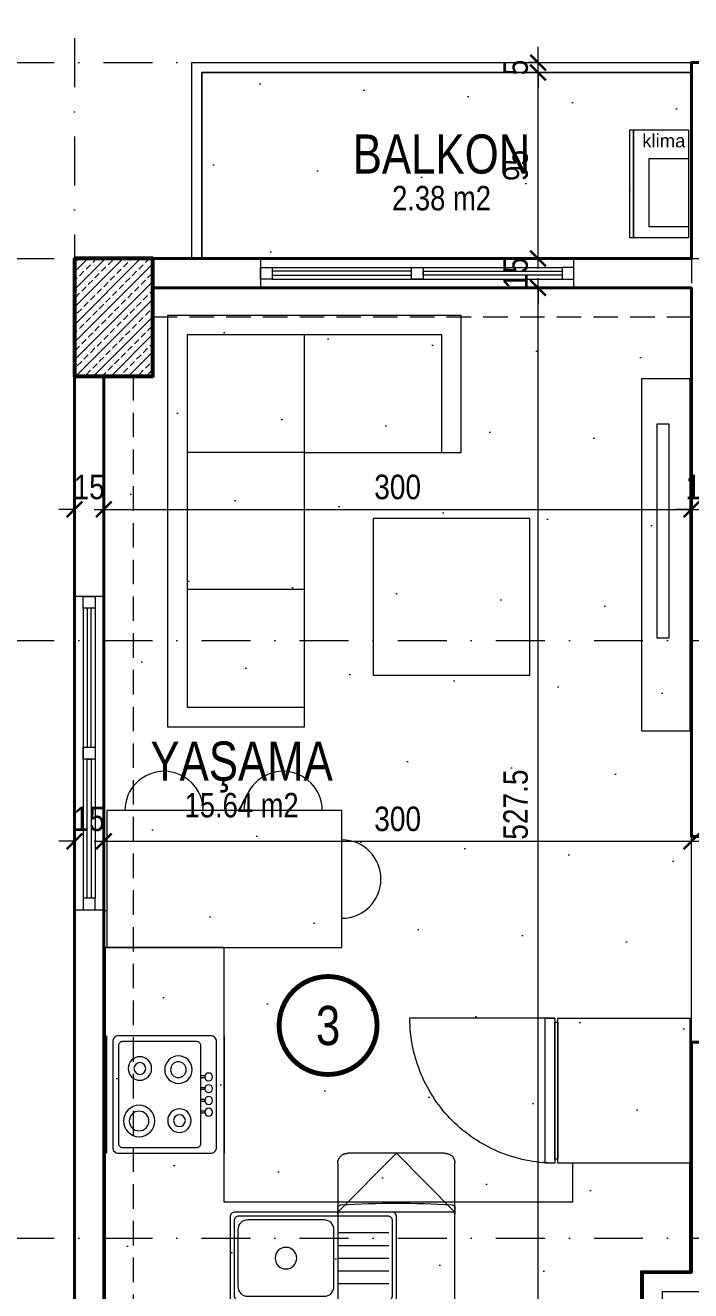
# Model space of a CAD drawing. Header units: centimetres. Extents: x 6300 to 11550, y 0 to 5300.
# Drawn here: x 7005 to 7345, y 2200 to 2845 of the extents above; entities that cross this region are included whole.
import ezdxf
from ezdxf.enums import TextEntityAlignment as Align
from ezdxf.xclip import XClip

# ---------------------------------------------------------------- set-up
doc = ezdxf.new("R2010")
doc.units = ezdxf.units.CM
doc.header["$LTSCALE"] = 100
doc.header["$XCLIPFRAME"] = 0
for name, pattern in [('D BLOK_AKS_NK$0$DASHDOT2', [0.5, 0.25, -0.125, 0, -0.125]), ('D BLOK_STA_NK$0$HIDDEN2', [0.1875, 0.125, -0.0625]), ('xref_1+1_B_PLAN$0$( Hidden )', [0.375, 0.25, -0.125]), ('xref_1+1_B_PLAN$0$ACAD_ISO03W100', [30, 12, -18])]:
    doc.linetypes.add(name, pattern=pattern)
for name, color, linetype, lineweight in [('D BLOK_AKS_NK$0$MYD - AKS', 8, 'D BLOK_AKS_NK$0$DASHDOT2', 15), ('D BLOK_STA_NK$0$MYD - B-H', 37, 'Continuous', 20), ('D BLOK_STA_NK$0$MYD - BA', 6, 'Continuous', 53), ('D BLOK_STA_NK$0$MYD - IZ-1', 8, 'D BLOK_STA_NK$0$HIDDEN2', 20), ('D BLOK_STA_NK$0$MYD - WIPEOUT', 241, 'Continuous', 0), ('D BLOK_ZK$0$MYD - BAGIMSIZ BOLUM', 10, 'Continuous', 18), ('D BLOK_ZK$0$MYD - DIM-IC', 10, 'Continuous', 20), ('xref_1+1_B_PLAN$0$MYD - CAM', 3, 'Continuous', 5), ('xref_1+1_B_PLAN$0$MYD - CAM-PER', 8, 'Continuous', 15), ('xref_1+1_B_PLAN$0$MYD - DUVAR', 4, 'Continuous', 40), ('xref_1+1_B_PLAN$0$MYD - GOR-ARKA', 8, 'Continuous', 9), ('xref_1+1_B_PLAN$0$MYD - GOR-INCE', 5, 'Continuous', 15), ('xref_1+1_B_PLAN$0$SAA_TEFRİS', 254, 'Continuous', 5), ('xref_1+1_B_TEXT$0$MYD - TEXT', 7, 'Continuous', 20), ('xref_1+1_B_TEXT$0$MYD - TEXT-M2', 1, 'Continuous', 20)]:
    doc.layers.add(name, color=color, linetype=linetype, lineweight=lineweight)
for name, color, linetype, lineweight, plot in [('xref_1+1_B_PLAN$0$MYD - ALAN-BRUT', 190, 'Continuous', 9, False), ('xref_1+1_B_TEXT$0$MYD - ALAN-BRUT', 190, 'Continuous', 9, False), ('xref_1+1_B_TEXT$0$MYD - ALAN-NET', 30, 'Continuous', 9, False)]:
    doc.layers.add(name, color=color, linetype=linetype, lineweight=lineweight, plot=plot)
doc.styles.add('D BLOK_ZK$0$MYD_1.25mm', font='ARIALN.TTF', dxfattribs={"height": 12.5})
doc.styles.add('D BLOK_ZK$0$MYD_4.00mm_B', font='arial.ttf', dxfattribs={"width": 0.8, "height": 40})
doc.styles.add('xref_1+1_B_PLAN$0$Standard', font='arial.ttf')
doc.styles.add('xref_1+1_B_TEXT$0$0ZG_2.50mm_B', font='arial.ttf', dxfattribs={"width": 0.8, "height": 25})
doc.styles.add('xref_1+1_B_TEXT$0$0ZG_4.00mm_B', font='arial.ttf', dxfattribs={"width": 0.8, "height": 40})
doc.styles.add('xref_1+1_B_TEXT$0$Standard', font='arial.ttf')
doc.dimstyles.new('D BLOK_ZK$0$MYD_DIM050', dxfattribs={"dimscale": 0, "dimtxt": 12.5, "dimasz": 8, "dimexe": 5, "dimexo": 0, "dimgap": 5, "dimtad": 1, "dimdec": 1, "dimrnd": 0.5, "dimzin": 12, "dimdsep": 46, "dimtxsty": 'D BLOK_ZK$0$MYD_1.25mm', "dimblk": 'D BLOK_ZK$0$_ARCHTICK', "dimcen": 0.09, "dimdle": 5, "dimclrd": 256, "dimclre": 256, "dimclrt": 256, "dimadec": 0, "dimazin": 0, "dimtfac": 1, "dimtdec": 1, "dimtix": 1, "dimtofl": 0, "dimtmove": 2, "dimatfit": 1, "dimldrblk": 'D BLOK_ZK$0$_ARCHTICK', "dimfxl": 30, "dimfxlon": 1, "dimtolj": 1, "dimtzin": 0, "dimlwd": -1, "dimlwe": -1, "dimarcsym": 0})

# ---------------------------------------------------------------- blocks, each defined once
blk = doc.blocks.new('xref_1+1_B_TEXT$0$TAG_MAHAL_01')
at = {"style": 'xref_1+1_B_TEXT$0$Standard', "width": 0.65, "flags": 1}
blk.add_attdef('M2', text='', height=20, dxfattribs=at).set_placement((0, 0), align=Align.MIDDLE_RIGHT)
at = {"layer": 'xref_1+1_B_TEXT$0$MYD - TEXT', "style": 'xref_1+1_B_TEXT$0$0ZG_4.00mm_B', "width": 0.8}
blk.add_attdef('MAHAL_ADI', text='', height=40, dxfattribs=at).set_placement((0, -32.5), align=Align.MIDDLE_CENTER)
at = {"layer": 'xref_1+1_B_TEXT$0$MYD - TEXT-M2', "style": 'xref_1+1_B_TEXT$0$0ZG_2.50mm_B', "width": 0.8}
blk.add_attdef('MAHAL_M2', text='', height=25, dxfattribs=at).set_placement((0, -77.5), align=Align.MIDDLE_CENTER)
blk = doc.blocks.new('xref_1+1_B_TEXT')
at = {"layer": 'xref_1+1_B_TEXT$0$MYD - ALAN-NET'}
h = blk.add_hatch(dxfattribs=at)
h.set_pattern_fill('DOTS', color=1, scale=30, angle=60)
h.paths.add_polyline_path([(752.28, 1530.61), (502.28, 1530.61), (502.28, 1625.61), (752.28, 1625.61)])
h.paths.add_polyline_path([(1117.28, 1615.61), (782.28, 1615.61), (782.28, 1500.61), (762.28, 1500.61), (762.28, 1320.61), (837.28, 1320.61), (837.28, 1245.61), (947.28, 1245.61), (947.28, 1305.61), (1117.28, 1305.61)])
h.paths.add_polyline_path([(752.28, 1515.61), (477.28, 1515.61), (477.28, 1470.61), (452.28, 1470.61), (452.28, 990.61), (477.28, 990.61), (477.28, 988.11), (727.28, 988.11), (727.28, 1013.11), (752.28, 1013.11)])
h.paths.add_polyline_path([(947.28, 1045.61), (782.28, 1045.61), (782.28, 1060.61), (762.28, 1060.61), (762.28, 1130.61), (752.28, 1130.61), (752.28, 1235.61), (947.28, 1235.61)])
h.paths.add_polyline_path([(1057.28, 1125.61), (1057.28, 1045.61), (957.28, 1045.61), (957.28, 1295.61), (1117.28, 1295.61), (1117.28, 1125.61)])
h.paths.add_polyline_path([(762.28, 1310.61), (827.28, 1310.61), (827.28, 1241.36), (762.28, 1241.36)])
at = {"layer": 'xref_1+1_B_TEXT$0$MYD - ALAN-BRUT'}
blk.add_lwpolyline([(497.28, 1630.61), (1132.28, 1630.61), (1132.28, 1115.61), (1067.28, 1115.61), (1067.28, 1030.61), (782.28, 1030.61), (782.28, 1003.11), (737.28, 1003.11), (737.28, 960.61), (437.28, 960.61), (437.28, 1530.61), (497.28, 1530.61)], close=True, dxfattribs=at)
at = {"layer": 'xref_1+1_B_TEXT$0$MYD - ALAN-NET'}
for points in [[(752.28, 1530.61), (502.28, 1530.61), (502.28, 1625.61), (752.28, 1625.61)], [(752.28, 1515.61), (477.28, 1515.61), (477.28, 1470.61), (452.28, 1470.61), (452.28, 990.61), (477.28, 990.61), (477.28, 988.11), (727.28, 988.11), (727.28, 1013.11), (752.28, 1013.11)]]:
    blk.add_lwpolyline(points, close=True, dxfattribs=at)
ref = blk.add_blockref('xref_1+1_B_TEXT$0$TAG_MAHAL_01', (624.69, 1600.21), dxfattribs=dict(xscale=0.5, yscale=0.5, zscale=0.5))
ref.add_attrib('MAHAL_ADI', 'BALKON', dxfattribs={"layer": 'xref_1+1_B_TEXT$0$MYD - TEXT', "height": 20, "style": 'xref_1+1_B_TEXT$0$0ZG_4.00mm_B', "width": 0.8}).set_placement((624.69, 1583.96), align=Align.MIDDLE_CENTER)
ref.add_attrib('MAHAL_M2', '2.38 m2', dxfattribs={"layer": 'xref_1+1_B_TEXT$0$MYD - TEXT-M2', "height": 12.5, "style": 'xref_1+1_B_TEXT$0$0ZG_2.50mm_B', "width": 0.8}).set_placement((624.69, 1561.46), align=Align.MIDDLE_CENTER)
ref = blk.add_blockref('xref_1+1_B_TEXT$0$TAG_MAHAL_01', (522.62, 1290.33), dxfattribs=dict(xscale=0.5, yscale=0.5, zscale=0.5))
ref.add_attrib('MAHAL_ADI', 'YAŞAMA', dxfattribs={"layer": 'xref_1+1_B_TEXT$0$MYD - TEXT', "height": 20, "style": 'xref_1+1_B_TEXT$0$0ZG_4.00mm_B', "width": 0.8}).set_placement((522.62, 1274.08), align=Align.MIDDLE_CENTER)
ref.add_attrib('MAHAL_M2', '15.64 m2', dxfattribs={"layer": 'xref_1+1_B_TEXT$0$MYD - TEXT-M2', "height": 12.5, "style": 'xref_1+1_B_TEXT$0$0ZG_2.50mm_B', "width": 0.8}).set_placement((522.62, 1251.58), align=Align.MIDDLE_CENTER)
blk = doc.blocks.new('xref_1+1_B_PLAN$0$Pencere - 160x20')
at = {"layer": 'xref_1+1_B_PLAN$0$MYD - CAM'}
for points in [[(6, -10.5), (6, -4.5), (0, -4.5), (0, -10.5), (6, -10.5)], [(83, -10.5), (83, -4.5), (77, -4.5), (77, -10.5), (83, -10.5)], [(154, -10.5), (154, -4.5), (160, -4.5), (160, -10.5), (154, -10.5)]]:
    blk.add_lwpolyline(points, dxfattribs=at)
for points in [[(6, -8.5), (6, -6.5), (77, -6.5), (77, -8.5)], [(154, -8.5), (154, -6.5), (83, -6.5), (83, -8.5)]]:
    blk.add_lwpolyline(points, close=True, dxfattribs=at)
at = {"layer": 'xref_1+1_B_PLAN$0$MYD - CAM-PER'}
blk.add_lwpolyline([(0, 0), (160, 0), (160, -15), (0, -15)], close=True, dxfattribs=at)
for points in [[(6, -4.5), (154, -4.5)], [(6, -10.5), (154, -10.5)]]:
    blk.add_lwpolyline(points, dxfattribs=at)
blk = doc.blocks.new('*U386')
for points in [[(39.5, 0), (-40.5, 0, -0.414214), (-43, 2.5), (-43, 44.5, -0.414214), (-40.5, 47), (39.5, 47, -0.414214), (42, 44.5), (42, 2.5, -0.414214)], [(37.5, 2), (-38.5, 2, -0.414214), (-41, 4.5), (-41, 42.5, -0.414214), (-38.5, 45), (37.5, 45, -0.414214), (40, 42.5), (40, 4.5, -0.414214)], [(5, 4), (-34, 4, -0.414214), (-39, 9), (-39, 38, -0.414214), (-34, 43), (5, 43, -0.414214), (10, 38), (10, 9, -0.414214)]]:
    blk.add_lwpolyline(points, format="xyb", close=True)
for points in [[(12.5, 36.5), (38, 36.5)], [(12.5, 30), (38, 30)], [(12.5, 23.5), (38, 23.5)], [(12.5, 17), (38, 17)], [(12.5, 10.5), (38, 10.5)]]:
    blk.add_lwpolyline(points)
blk.add_circle((-14.5, 23.5), 5.5)
blk = doc.blocks.new('xref_1+1_B_PLAN$0$OCAK 60X60')
for points in [[(60, 0), (0, 0)], [(20.5, -9.94), (20.5, -12)], [(21.5, -9.94), (21.5, -12)], [(26.5, -9.94), (26.5, -12)], [(27.5, -9.94), (27.5, -12)], [(32.5, -9.94), (32.5, -12)], [(33.5, -9.94), (33.5, -12)], [(38.5, -9.94), (38.5, -12)], [(39.5, -9.94), (39.5, -12)], [(0, -60), (60, -60)]]:
    blk.add_lwpolyline(points)
for points in [[(60, -54, -0.414214), (57, -57), (3, -57, -0.414214), (0, -54), (0, -7, -0.414214), (3, -4), (57, -4, -0.414214), (60, -7)], [(55, -54), (5, -54, -0.414214), (3, -52), (3, -14, -0.414214), (5, -12), (55, -12, -0.414214), (57, -14), (57, -52, -0.414214)]]:
    blk.add_lwpolyline(points, format="xyb", close=True)
for centre, radius in [((21, -8), 2), ((27, -8), 2), ((33, -8), 2), ((39, -8), 2), ((16.7, -22.89), 6), ((42.7, -23.45), 7), ((16.7, -22.89), 3), ((42.7, -23.45), 4), ((16.5, -43.5), 8), ((16.5, -43.5), 5), ((43.3, -43.11), 6), ((43.3, -43.11), 3)]:
    blk.add_circle(centre, radius)
blk = doc.blocks.new('xref_1+1_B_PLAN$0$Bosch_300_Series_Dishwasher_24_Stainless_steel_Top1')
blk.add_lwpolyline([(0, 0), (59.8, 0), (59.8, -51.9, -0.414214), (58.8, -52.9), (1, -52.9, -0.414214), (0, -51.9)], format="xyb", close=True)
blk.add_lwpolyline([(0, -51.9), (0, -55.09, 0.395671), (1.4, -56.59, 0.031871), (58.4, -56.59, 0.395671), (59.8, -55.09), (59.8, -51.9)], format="xyb")
at = {"linetype": 'xref_1+1_B_PLAN$0$( Hidden )', "ltscale": 10}
blk.add_lwpolyline([(59.8, -52.9), (59.8, -77.9, -0.414214), (54.8, -82.9), (5, -82.9, -0.414214), (0, -77.9), (0, -52.9)], format="xyb", dxfattribs=at)
blk.add_lwpolyline([(59.8, -52.9), (29.9, -82.9), (0, -52.9)], dxfattribs=at)
blk = doc.blocks.new('*U388')
for points in [[(-74, -67.5), (0, -67.5), (0, 0), (-74, 0)], [(-74, -74), (0, -74), (0, -69), (-74, -69)], [(-72, -69), (-2, -69), (-2, -67.5), (-72, -67.5)]]:
    blk.add_lwpolyline(points, close=True)
at = {"linetype": 'xref_1+1_B_PLAN$0$ACAD_ISO03W100', "ltscale": 0.3}
blk.add_lwpolyline([(0, -69), (0, -143)], dxfattribs=at)
blk.add_arc((0, -69), 74, 180, 270, dxfattribs=at)
blk = doc.blocks.new('xref_1+1_B_PLAN')
at = {"layer": 'xref_1+1_B_PLAN$0$MYD - ALAN-BRUT'}
blk.add_lwpolyline([(437.28, 946.29), (497.28, 946.29), (497.28, 1046.29), (1132.28, 1046.29), (1132.28, 446.29), (767.28, 446.29), (767.28, 363.79), (437.28, 363.79)], close=True, dxfattribs=at)
at = {"layer": 'xref_1+1_B_PLAN$0$MYD - DUVAR'}
for points in [[(1132.28, 446.29), (767.28, 446.29), (767.28, 363.79), (437.28, 363.79), (437.28, 946.29), (752.28, 946.29), (752.28, 1046.29), (1132.28, 1046.29)], [(947.28, 651.29), (827.28, 651.29), (827.28, 726.29), (762.28, 726.29), (762.28, 651.29), (752.28, 651.29), (752.28, 931.29), (452.28, 931.29), (452.28, 403.79), (727.28, 403.79), (727.28, 428.79), (752.28, 428.79), (752.28, 546.29), (762.28, 546.29), (762.28, 461.29), (947.28, 461.29)]]:
    blk.add_lwpolyline(points, close=True, dxfattribs=at)
at = {"layer": 'xref_1+1_B_PLAN$0$MYD - GOR-ARKA'}
for points in [[(720.78, 956.94), (720.78, 1011.94), (722.78, 1011.94), (722.78, 956.94)], [(722.78, 956.94), (722.78, 1011.94), (750.78, 1011.94), (750.78, 956.94)], [(730.78, 962.41), (730.78, 997.41), (750.78, 997.41), (750.78, 962.41)]]:
    blk.add_lwpolyline(points, close=True, dxfattribs=at)
at = {"layer": 'xref_1+1_B_PLAN$0$MYD - GOR-INCE'}
blk.add_lwpolyline([(497.28, 946.29), (497.28, 1046.29), (752.28, 1046.29), (752.28, 1041.29), (502.28, 1041.29), (502.28, 946.29)], close=True, dxfattribs=at)
at = {"layer": 'xref_1+1_B_PLAN$0$SAA_TEFRİS'}
for p, q in [((554.78, 847.3), (554.78, 907.3)), ((554.78, 847.3), (494.78, 847.3)), ((554.78, 777.3), (494.78, 777.3))]:
    blk.add_line(p, q, dxfattribs=at)
for points in [[(634.78, 917.3), (484.78, 917.3), (484.78, 707.3), (554.78, 707.3), (554.78, 847.3), (634.78, 847.3), (634.78, 917.3)], [(624.78, 847.3), (624.78, 907.3), (494.78, 907.3), (494.78, 717.3), (554.78, 717.3)], [(691.53, 464.54), (513.78, 464.54), (513.78, 594.54), (453.03, 594.54), (453.03, 407.79), (478.78, 407.79), (478.78, 404.54), (726.53, 404.54), (726.53, 429.54), (751.53, 429.54), (751.53, 484.54)], [(751.53, 484.54), (691.53, 484.54), (691.53, 464.54)]]:
    blk.add_lwpolyline(points, dxfattribs=at)
for points in [[(751.53, 705.06), (726.98, 705.06), (726.98, 885.09), (751.53, 885.09)], [(734.87, 861.95), (740.83, 861.95), (740.83, 752.52), (734.87, 752.52)], [(589.79, 733.61), (669.79, 733.61), (669.79, 813.61), (589.79, 813.61)], [(573.78, 594.54), (573.78, 664.54), (453.78, 664.54), (453.78, 594.54)]]:
    blk.add_lwpolyline(points, close=True, dxfattribs=at)
for centre, start, end in [((483.03, 664.54), 0, 180), ((543.78, 664.54), 0, 180), ((573.78, 629.54), 270, 90)]:
    blk.add_arc(centre, 20, start, end, dxfattribs=at)
at = {"layer": 'xref_1+1_B_PLAN$0$MYD - CAM', "xscale": -1}
for p, rotation in [((532.28, 931.29), 180), ((437.28, 773.79), 90)]:
    blk.add_blockref('xref_1+1_B_PLAN$0$Pencere - 160x20', p, dxfattribs=dict(at, rotation=rotation))
at = {"layer": 'xref_1+1_B_PLAN$0$SAA_TEFRİS', "xscale": -1}
for name, p, rotation in [('*U388', (751.53, 558.54), 270), ('xref_1+1_B_PLAN$0$OCAK 60X60', (513.78, 489.54), 269.9999999999999), ('xref_1+1_B_PLAN$0$Bosch_300_Series_Dishwasher_24_Stainless_steel_Top1', (571.73, 406.64), 180), ('*U386', (559.73, 459.54), 180)]:
    blk.add_blockref(name, p, dxfattribs=dict(at, rotation=rotation))
at = {"layer": 'xref_1+1_B_PLAN$0$SAA_TEFRİS', "style": 'xref_1+1_B_PLAN$0$Standard'}
blk.add_text('klima', height=6.75, dxfattribs=at).set_placement((738.19, 1003.06), align=Align.CENTER)
blk = doc.blocks.new('D BLOK_STA_NK')
blk.add_wipeout([(730.11, 2726.42), (770.11, 2726.42), (770.11, 2666.42), (730.11, 2666.42)]).dxf.layer = 'D BLOK_STA_NK$0$MYD - WIPEOUT'
at = {"layer": 'D BLOK_STA_NK$0$MYD - B-H'}
h = blk.add_hatch(dxfattribs=at)
h.set_pattern_fill('ANSI33', color=256)
h.paths.add_polyline_path([(730.11, 2726.42), (730.11, 2666.42), (770.11, 2666.42), (770.11, 2726.42)])
at = {"layer": 'D BLOK_STA_NK$0$MYD - BA'}
blk.add_lwpolyline([(730.11, 2726.42), (730.11, 2666.42), (770.11, 2666.42), (770.11, 2726.42)], close=True, dxfattribs=at)
at = {"layer": 'D BLOK_STA_NK$0$MYD - IZ-1', "color": 215, "true_color": 0xa953a0}
for points in [[(770.11, 2726.42), (1045.11, 2726.42), (1045.11, 2696.42), (770.11, 2696.42)], [(730.11, 2186.42), (730.11, 2666.42), (760.11, 2666.42), (760.11, 2186.42)]]:
    blk.add_lwpolyline(points, close=True, dxfattribs=at)
blk = doc.blocks.new('D BLOK_AKS_NK')
at = {"layer": 'D BLOK_AKS_NK$0$MYD - AKS'}
for points in [[(730.11, 3540.24), (730.11, 942.88)], [(193.78, 2826.42), (4534.65, 2826.42)], [(193.78, 2726.42), (4534.65, 2726.42)], [(193.78, 2531.42), (4534.65, 2531.42)], [(193.78, 2226.42), (4534.65, 2226.42)]]:
    blk.add_lwpolyline(points, dxfattribs=at)
blk = doc.blocks.new('D BLOK_ZK$0$TAG_BBOLUM')
at = {"layer": 'D BLOK_ZK$0$MYD - BAGIMSIZ BOLUM', "const_width": 5}
blk.add_lwpolyline([(0, 50, -1), (0, -50, -1)], format="xyb", close=True, dxfattribs=at)
at = {"layer": 'D BLOK_ZK$0$MYD - BAGIMSIZ BOLUM', "color": 2, "style": 'D BLOK_ZK$0$MYD_4.00mm_B', "width": 0.8}
blk.add_attdef('B-BOLUM', text='', height=40, dxfattribs=at).set_placement((0, 0), align=Align.MIDDLE_CENTER)
blk = doc.blocks.new('D BLOK_ZK$0$_ARCHTICK')
at = {"color": 0, "linetype": 'ByBlock', "const_width": 0.15}
blk.add_lwpolyline([(-0.5, -0.5), (0.5, 0.5)], dxfattribs=at)
blk = doc.blocks.new('*D156')
at = {"layer": 'D BLOK_ZK$0$MYD - DIM-IC', "transparency": 16777216}
for p, q in [((966.79, 2178.92), (966.79, 2716.42)), ((966.79, 2711.42), (971.79, 2711.42)), ((966.79, 2183.92), (971.79, 2183.92))]:
    blk.add_line(p, q, dxfattribs=at)
at = {"layer": 'Defpoints', "color": 0, "transparency": 16777216}
for p in [(966.79, 2711.42), (966.79, 2711.42), (966.79, 2183.92)]:
    blk.add_point(p, dxfattribs=at)
at = {"layer": 'D BLOK_ZK$0$MYD - DIM-IC', "transparency": 16777216, "xscale": 8, "yscale": 8, "zscale": 8}
for p, rotation in [((966.79, 2711.42), 90), ((966.79, 2183.92), 270)]:
    blk.add_blockref('D BLOK_ZK$0$_ARCHTICK', p, dxfattribs=dict(at, rotation=rotation))
at = {"layer": 'D BLOK_ZK$0$MYD - DIM-IC', "transparency": 16777216, "insert": (955.4, 2447.67), "char_height": 12.5, "attachment_point": 5, "rotation": 90, "style": 'D BLOK_ZK$0$MYD_1.25mm'}
blk.add_mtext('\\A1;527.5', dxfattribs=at)
blk = doc.blocks.new('*D157')
at = {"layer": 'D BLOK_ZK$0$MYD - DIM-IC', "transparency": 16777216}
for p, q in [((966.79, 2726.42), (966.79, 2734.42)), ((966.79, 2726.42), (971.79, 2726.42)), ((966.79, 2711.42), (971.79, 2711.42)), ((966.79, 2711.42), (966.79, 2703.42))]:
    blk.add_line(p, q, dxfattribs=at)
at = {"layer": 'Defpoints', "color": 0, "transparency": 16777216}
for p in [(966.79, 2726.42), (966.79, 2726.42), (966.79, 2711.42)]:
    blk.add_point(p, dxfattribs=at)
at = {"layer": 'D BLOK_ZK$0$MYD - DIM-IC', "transparency": 16777216, "xscale": 8, "yscale": 8, "zscale": 8}
for p, rotation in [((966.79, 2726.42), 270), ((966.79, 2711.42), 90)]:
    blk.add_blockref('D BLOK_ZK$0$_ARCHTICK', p, dxfattribs=dict(at, rotation=rotation))
at = {"layer": 'D BLOK_ZK$0$MYD - DIM-IC', "transparency": 16777216, "insert": (955.4, 2718.92), "char_height": 12.5, "attachment_point": 5, "rotation": 90, "style": 'D BLOK_ZK$0$MYD_1.25mm'}
blk.add_mtext('\\A1;15', dxfattribs=at)
blk = doc.blocks.new('*D158')
at = {"layer": 'D BLOK_ZK$0$MYD - DIM-IC', "transparency": 16777216}
for p, q in [((966.79, 2721.42), (966.79, 2826.42)), ((966.79, 2821.42), (971.79, 2821.42)), ((966.79, 2726.42), (971.79, 2726.42))]:
    blk.add_line(p, q, dxfattribs=at)
at = {"layer": 'Defpoints', "color": 0, "transparency": 16777216}
for p in [(966.79, 2821.42), (966.79, 2821.42), (966.79, 2726.42)]:
    blk.add_point(p, dxfattribs=at)
at = {"layer": 'D BLOK_ZK$0$MYD - DIM-IC', "transparency": 16777216, "xscale": 8, "yscale": 8, "zscale": 8}
for p, rotation in [((966.79, 2821.42), 90), ((966.79, 2726.42), 270)]:
    blk.add_blockref('D BLOK_ZK$0$_ARCHTICK', p, dxfattribs=dict(at, rotation=rotation))
at = {"layer": 'D BLOK_ZK$0$MYD - DIM-IC', "transparency": 16777216, "insert": (955.4, 2773.92), "char_height": 12.5, "attachment_point": 5, "rotation": 90, "style": 'D BLOK_ZK$0$MYD_1.25mm'}
blk.add_mtext('\\A1;95', dxfattribs=at)
blk = doc.blocks.new('*D159')
at = {"layer": 'D BLOK_ZK$0$MYD - DIM-IC', "transparency": 16777216}
for p, q in [((966.79, 2826.42), (966.79, 2834.42)), ((966.79, 2826.42), (961.79, 2826.42)), ((966.79, 2821.42), (971.79, 2821.42)), ((966.79, 2821.42), (966.79, 2813.42))]:
    blk.add_line(p, q, dxfattribs=at)
at = {"layer": 'Defpoints', "color": 0, "transparency": 16777216}
for p in [(966.79, 2826.42), (966.79, 2826.42), (966.79, 2821.42)]:
    blk.add_point(p, dxfattribs=at)
at = {"layer": 'D BLOK_ZK$0$MYD - DIM-IC', "transparency": 16777216, "xscale": 8, "yscale": 8, "zscale": 8}
for p, rotation in [((966.79, 2826.42), 270), ((966.79, 2821.42), 90)]:
    blk.add_blockref('D BLOK_ZK$0$_ARCHTICK', p, dxfattribs=dict(at, rotation=rotation))
at = {"layer": 'D BLOK_ZK$0$MYD - DIM-IC', "transparency": 16777216, "insert": (955.43, 2823.92), "char_height": 12.5, "attachment_point": 5, "rotation": 90, "style": 'D BLOK_ZK$0$MYD_1.25mm'}
blk.add_mtext('\\A1;5', dxfattribs=at)
blk = doc.blocks.new('*D299')
at = {"layer": 'D BLOK_ZK$0$MYD - DIM-IC', "transparency": 16777216}
for p, q in [((730.11, 2428.95), (722.11, 2428.95)), ((730.11, 2428.95), (730.11, 2433.95)), ((745.11, 2428.95), (745.11, 2433.95)), ((745.11, 2428.95), (753.11, 2428.95))]:
    blk.add_line(p, q, dxfattribs=at)
at = {"layer": 'Defpoints', "color": 0, "transparency": 16777216}
for p in [(730.11, 2428.95), (745.11, 2428.95), (745.11, 2428.95)]:
    blk.add_point(p, dxfattribs=at)
at = {"layer": 'D BLOK_ZK$0$MYD - DIM-IC', "transparency": 16777216, "xscale": 8, "yscale": 8, "zscale": 8}
blk.add_blockref('D BLOK_ZK$0$_ARCHTICK', (730.11, 2428.95), dxfattribs=at)
at = {"layer": 'D BLOK_ZK$0$MYD - DIM-IC', "transparency": 16777216, "xscale": 8, "yscale": 8, "zscale": 8, "rotation": 180}
blk.add_blockref('D BLOK_ZK$0$_ARCHTICK', (745.11, 2428.95), dxfattribs=at)
at = {"layer": 'D BLOK_ZK$0$MYD - DIM-IC', "transparency": 16777216, "insert": (737.61, 2440.33), "char_height": 12.5, "attachment_point": 5, "style": 'D BLOK_ZK$0$MYD_1.25mm'}
blk.add_mtext('\\A1;15', dxfattribs=at)
blk = doc.blocks.new('*D300')
at = {"layer": 'D BLOK_ZK$0$MYD - DIM-IC', "transparency": 16777216}
for p, q in [((740.11, 2428.95), (1050.11, 2428.95)), ((745.11, 2428.95), (745.11, 2433.95)), ((1045.11, 2428.95), (1045.11, 2433.95))]:
    blk.add_line(p, q, dxfattribs=at)
at = {"layer": 'Defpoints', "color": 0, "transparency": 16777216}
for p in [(745.11, 2428.95), (1045.11, 2428.95), (1045.11, 2428.95)]:
    blk.add_point(p, dxfattribs=at)
at = {"layer": 'D BLOK_ZK$0$MYD - DIM-IC', "transparency": 16777216, "xscale": 8, "yscale": 8, "zscale": 8, "rotation": 180}
blk.add_blockref('D BLOK_ZK$0$_ARCHTICK', (745.11, 2428.95), dxfattribs=at)
at = {"layer": 'D BLOK_ZK$0$MYD - DIM-IC', "transparency": 16777216, "xscale": 8, "yscale": 8, "zscale": 8}
blk.add_blockref('D BLOK_ZK$0$_ARCHTICK', (1045.11, 2428.95), dxfattribs=at)
at = {"layer": 'D BLOK_ZK$0$MYD - DIM-IC', "transparency": 16777216, "insert": (895.11, 2440.33), "char_height": 12.5, "attachment_point": 5, "style": 'D BLOK_ZK$0$MYD_1.25mm'}
blk.add_mtext('\\A1;300', dxfattribs=at)
blk = doc.blocks.new('*D301')
at = {"layer": 'D BLOK_ZK$0$MYD - DIM-IC', "transparency": 16777216}
for p, q in [((1040.11, 2428.95), (1245.11, 2428.95)), ((1045.11, 2428.95), (1045.11, 2433.95)), ((1240.11, 2428.95), (1240.11, 2423.95))]:
    blk.add_line(p, q, dxfattribs=at)
at = {"layer": 'Defpoints', "color": 0, "transparency": 16777216}
for p in [(1045.11, 2428.95), (1240.11, 2428.95), (1240.11, 2428.95)]:
    blk.add_point(p, dxfattribs=at)
at = {"layer": 'D BLOK_ZK$0$MYD - DIM-IC', "transparency": 16777216, "xscale": 8, "yscale": 8, "zscale": 8, "rotation": 180}
blk.add_blockref('D BLOK_ZK$0$_ARCHTICK', (1045.11, 2428.95), dxfattribs=at)
at = {"layer": 'D BLOK_ZK$0$MYD - DIM-IC', "transparency": 16777216, "xscale": 8, "yscale": 8, "zscale": 8}
blk.add_blockref('D BLOK_ZK$0$_ARCHTICK', (1240.11, 2428.95), dxfattribs=at)
at = {"layer": 'D BLOK_ZK$0$MYD - DIM-IC', "transparency": 16777216, "insert": (1142.61, 2440.33), "char_height": 12.5, "attachment_point": 5, "style": 'D BLOK_ZK$0$MYD_1.25mm'}
blk.add_mtext('\\A1;195', dxfattribs=at)
blk = doc.blocks.new('*D324')
at = {"layer": 'D BLOK_ZK$0$MYD - DIM-IC', "transparency": 16777216}
for p, q in [((730.11, 2598.37), (730.11, 2603.37)), ((745.11, 2598.37), (745.11, 2603.37)), ((730.11, 2598.37), (722.11, 2598.37)), ((745.11, 2598.37), (753.11, 2598.37))]:
    blk.add_line(p, q, dxfattribs=at)
at = {"layer": 'Defpoints', "color": 0, "transparency": 16777216}
for p in [(730.11, 2598.37), (745.11, 2598.37), (745.11, 2598.37)]:
    blk.add_point(p, dxfattribs=at)
at = {"layer": 'D BLOK_ZK$0$MYD - DIM-IC', "transparency": 16777216, "xscale": 8, "yscale": 8, "zscale": 8}
blk.add_blockref('D BLOK_ZK$0$_ARCHTICK', (730.11, 2598.37), dxfattribs=at)
at = {"layer": 'D BLOK_ZK$0$MYD - DIM-IC', "transparency": 16777216, "xscale": 8, "yscale": 8, "zscale": 8, "rotation": 180}
blk.add_blockref('D BLOK_ZK$0$_ARCHTICK', (745.11, 2598.37), dxfattribs=at)
at = {"layer": 'D BLOK_ZK$0$MYD - DIM-IC', "transparency": 16777216, "insert": (737.61, 2609.75), "char_height": 12.5, "attachment_point": 5, "style": 'D BLOK_ZK$0$MYD_1.25mm'}
blk.add_mtext('\\A1;15', dxfattribs=at)
blk = doc.blocks.new('*D325')
at = {"layer": 'D BLOK_ZK$0$MYD - DIM-IC', "transparency": 16777216}
for p, q in [((745.11, 2598.37), (745.11, 2603.37)), ((1045.11, 2598.37), (1045.11, 2603.37)), ((740.11, 2598.37), (1050.11, 2598.37))]:
    blk.add_line(p, q, dxfattribs=at)
at = {"layer": 'Defpoints', "color": 0, "transparency": 16777216}
for p in [(745.11, 2598.37), (1045.11, 2598.37), (1045.11, 2598.37)]:
    blk.add_point(p, dxfattribs=at)
at = {"layer": 'D BLOK_ZK$0$MYD - DIM-IC', "transparency": 16777216, "xscale": 8, "yscale": 8, "zscale": 8, "rotation": 180}
blk.add_blockref('D BLOK_ZK$0$_ARCHTICK', (745.11, 2598.37), dxfattribs=at)
at = {"layer": 'D BLOK_ZK$0$MYD - DIM-IC', "transparency": 16777216, "xscale": 8, "yscale": 8, "zscale": 8}
blk.add_blockref('D BLOK_ZK$0$_ARCHTICK', (1045.11, 2598.37), dxfattribs=at)
at = {"layer": 'D BLOK_ZK$0$MYD - DIM-IC', "transparency": 16777216, "insert": (895.11, 2609.75), "char_height": 12.5, "attachment_point": 5, "style": 'D BLOK_ZK$0$MYD_1.25mm'}
blk.add_mtext('\\A1;300', dxfattribs=at)
blk = doc.blocks.new('*D326')
at = {"layer": 'D BLOK_ZK$0$MYD - DIM-IC', "transparency": 16777216}
for p, q in [((1045.11, 2598.37), (1045.11, 2603.37)), ((1055.11, 2598.37), (1055.11, 2603.37)), ((1045.11, 2598.37), (1037.11, 2598.37)), ((1055.11, 2598.37), (1063.11, 2598.37))]:
    blk.add_line(p, q, dxfattribs=at)
at = {"layer": 'Defpoints', "color": 0, "transparency": 16777216}
for p in [(1045.11, 2598.37), (1055.11, 2598.37), (1055.11, 2598.37)]:
    blk.add_point(p, dxfattribs=at)
at = {"layer": 'D BLOK_ZK$0$MYD - DIM-IC', "transparency": 16777216, "xscale": 8, "yscale": 8, "zscale": 8}
blk.add_blockref('D BLOK_ZK$0$_ARCHTICK', (1045.11, 2598.37), dxfattribs=at)
at = {"layer": 'D BLOK_ZK$0$MYD - DIM-IC', "transparency": 16777216, "xscale": 8, "yscale": 8, "zscale": 8, "rotation": 180}
blk.add_blockref('D BLOK_ZK$0$_ARCHTICK', (1055.11, 2598.37), dxfattribs=at)
at = {"layer": 'D BLOK_ZK$0$MYD - DIM-IC', "transparency": 16777216, "insert": (1050.11, 2609.75), "char_height": 12.5, "attachment_point": 5, "style": 'D BLOK_ZK$0$MYD_1.25mm'}
blk.add_mtext('\\A1;10', dxfattribs=at)
blk = doc.blocks.new('D BLOK_ZK')
blk.add_blockref('D BLOK_AKS_NK', (0, 0))
ref = blk.add_blockref('xref_1+1_B_PLAN', (292.83, 1780.13))
XClip(ref).set_block_clipping_path([(413.8075607235, 349.068542265), (1178.1324705041, 1087.4358612753)])
blk.add_blockref('D BLOK_STA_NK', (0, 0))
ref = blk.add_blockref('xref_1+1_B_TEXT', (292.83, 1195.81))
XClip(ref).set_block_clipping_path([(134.2933191095, 16.1469460235), (3890.7886473708, 1929.6499255284)])
at = {"layer": 'D BLOK_ZK$0$MYD - BAGIMSIZ BOLUM'}
ref = blk.add_blockref('D BLOK_ZK$0$TAG_BBOLUM', (859.6, 2334.92), dxfattribs=dict(at, xscale=0.5, yscale=0.5, zscale=0.5))
ref.add_attrib('B-BOLUM', '3', dxfattribs={"color": 2, "linetype": 'ByBlock', "height": 20, "style": 'D BLOK_ZK$0$MYD_4.00mm_B', "width": 0.8}).set_placement((859.6, 2334.92), align=Align.MIDDLE_CENTER)
at = {"layer": 'D BLOK_ZK$0$MYD - DIM-IC'}
for base, p1, p2, picture, middle in [((966.79, 2826.42), (966.79, 2821.42), (966.79, 2826.42), '*D159', (955.43, 2823.92)), ((966.79, 2821.42), (966.79, 2726.42), (966.79, 2821.42), '*D158', (955.4, 2773.92)), ((966.79, 2726.42), (966.79, 2711.42), (966.79, 2726.42), '*D157', (955.4, 2718.92)), ((966.79, 2711.42), (966.79, 2183.92), (966.79, 2711.42), '*D156', (955.4, 2447.67))]:
    dim = blk.add_linear_dim(base=base, p1=p1, p2=p2, angle=90, dimstyle='D BLOK_ZK$0$MYD_DIM050', override={"dimscale": 1}, dxfattribs=at)
    dim.commit()
    dim.dimension.update_dxf_attribs({"geometry": picture, "text_midpoint": middle})
for base, p1, p2, picture, middle in [((745.11, 2598.37), (730.11, 2598.37), (745.11, 2598.37), '*D324', (737.61, 2609.75)), ((1045.11, 2598.37), (745.11, 2598.37), (1045.11, 2598.37), '*D325', (895.11, 2609.75)), ((1055.11, 2598.37), (1045.11, 2598.37), (1055.11, 2598.37), '*D326', (1050.11, 2609.75)), ((745.11, 2428.95), (730.11, 2428.95), (745.11, 2428.95), '*D299', (737.61, 2440.33)), ((1045.11, 2428.95), (745.11, 2428.95), (1045.11, 2428.95), '*D300', (895.11, 2440.33)), ((1240.11, 2428.95), (1045.11, 2428.95), (1240.11, 2428.95), '*D301', (1142.61, 2440.33))]:
    dim = blk.add_linear_dim(base=base, p1=p1, p2=p2, dimstyle='D BLOK_ZK$0$MYD_DIM050', override={"dimscale": 1}, dxfattribs=at)
    dim.commit()
    dim.dimension.update_dxf_attribs({"geometry": picture, "text_midpoint": middle})

msp = doc.modelspace()

# ---------------------------------------------------------------- block references
ref = msp.add_blockref('D BLOK_ZK', (6300, 0))
XClip(ref).set_block_clipping_path([(24.9999999999, 25.0000000598), (4724.9999999999, 4424.0000000001)])

doc.saveas('drawing.dxf')
